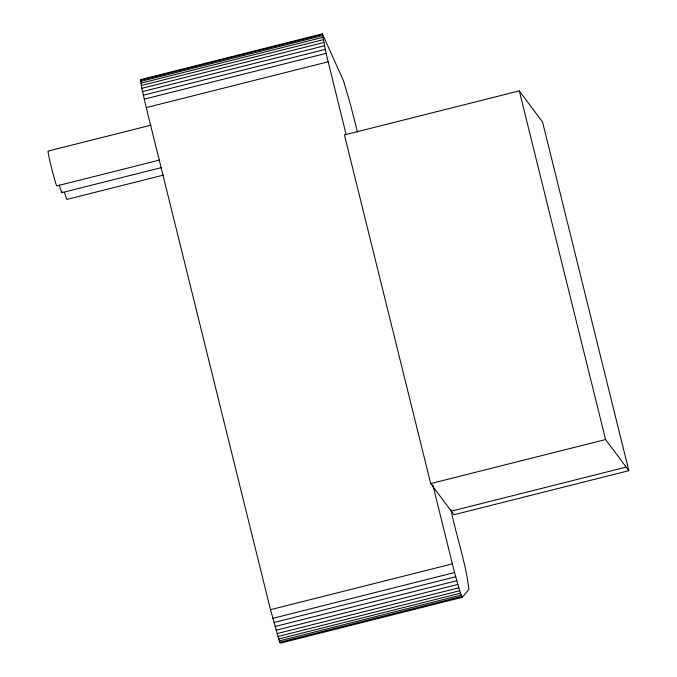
<?xml version="1.0" encoding="UTF-8"?>
<svg xmlns="http://www.w3.org/2000/svg" width="677" height="677" viewBox="0 0 677 677"><rect width="100%" height="100%" fill="white"/><g stroke="black" fill="none" stroke-linecap="round" stroke-linejoin="round"><path stroke-width="1.02" d="M450.984 509.823C456.383 536.396 465.784 562.46 468.916 589.472L462.196 597.342L280.337 643.15L279.736 642.27L270.512 609.689L146.257 107.609L141.823 88.34L140.503 79.658L322.362 33.85L343.484 80.698L350.407 104.343L357.498 132.083M346.159 134.698L326.086 53.348L322.362 33.85M140.461 80.25L322.32 34.442M140.571 81.443L322.43 35.636M140.841 83.212L322.701 37.404M141.265 85.53L323.124 39.723M141.823 88.34L323.682 42.533M142.508 91.598L324.368 45.791M143.321 95.229L325.172 49.413M144.226 99.155L326.086 53.348M146.257 107.609L328.117 61.802M151.03 125.16L48.152 151.073A18.051 0.753 75.9 0 0 51.3 166.948A18.051 0.753 75.9 0 0 56.783 185.938L159.662 160.026M61.819 192.683L161.651 167.541M163.631 175.055L66.862 199.427A18.051 0.753 75.9 0 1 64.628 192.7M519.293 90.879L344.424 134.926L430.707 483.59L453.988 514.732L628.848 470.684L542.565 122.021L519.293 90.879L605.577 439.542L628.848 470.684M430.707 483.59L605.577 439.542M451.314 511.152L626.174 467.105M270.512 609.689L452.371 563.873L432.806 484.817M272.713 618.355L454.572 572.547L459.641 590.75L462.196 597.342M273.821 622.561L455.68 576.753M274.904 626.555L456.755 580.748M275.937 630.27L457.796 584.463M276.901 633.63L458.761 587.822M277.782 636.558L459.641 590.75M278.56 639.012L460.419 593.196M279.212 640.924L461.071 595.117M279.736 642.27L461.596 596.462M140.503 79.658L141.053 80.326M452.371 563.873L454.572 572.547M61.827 191.126A18.051 0.753 75.9 0 1 59.28 184.872"/></g></svg>
